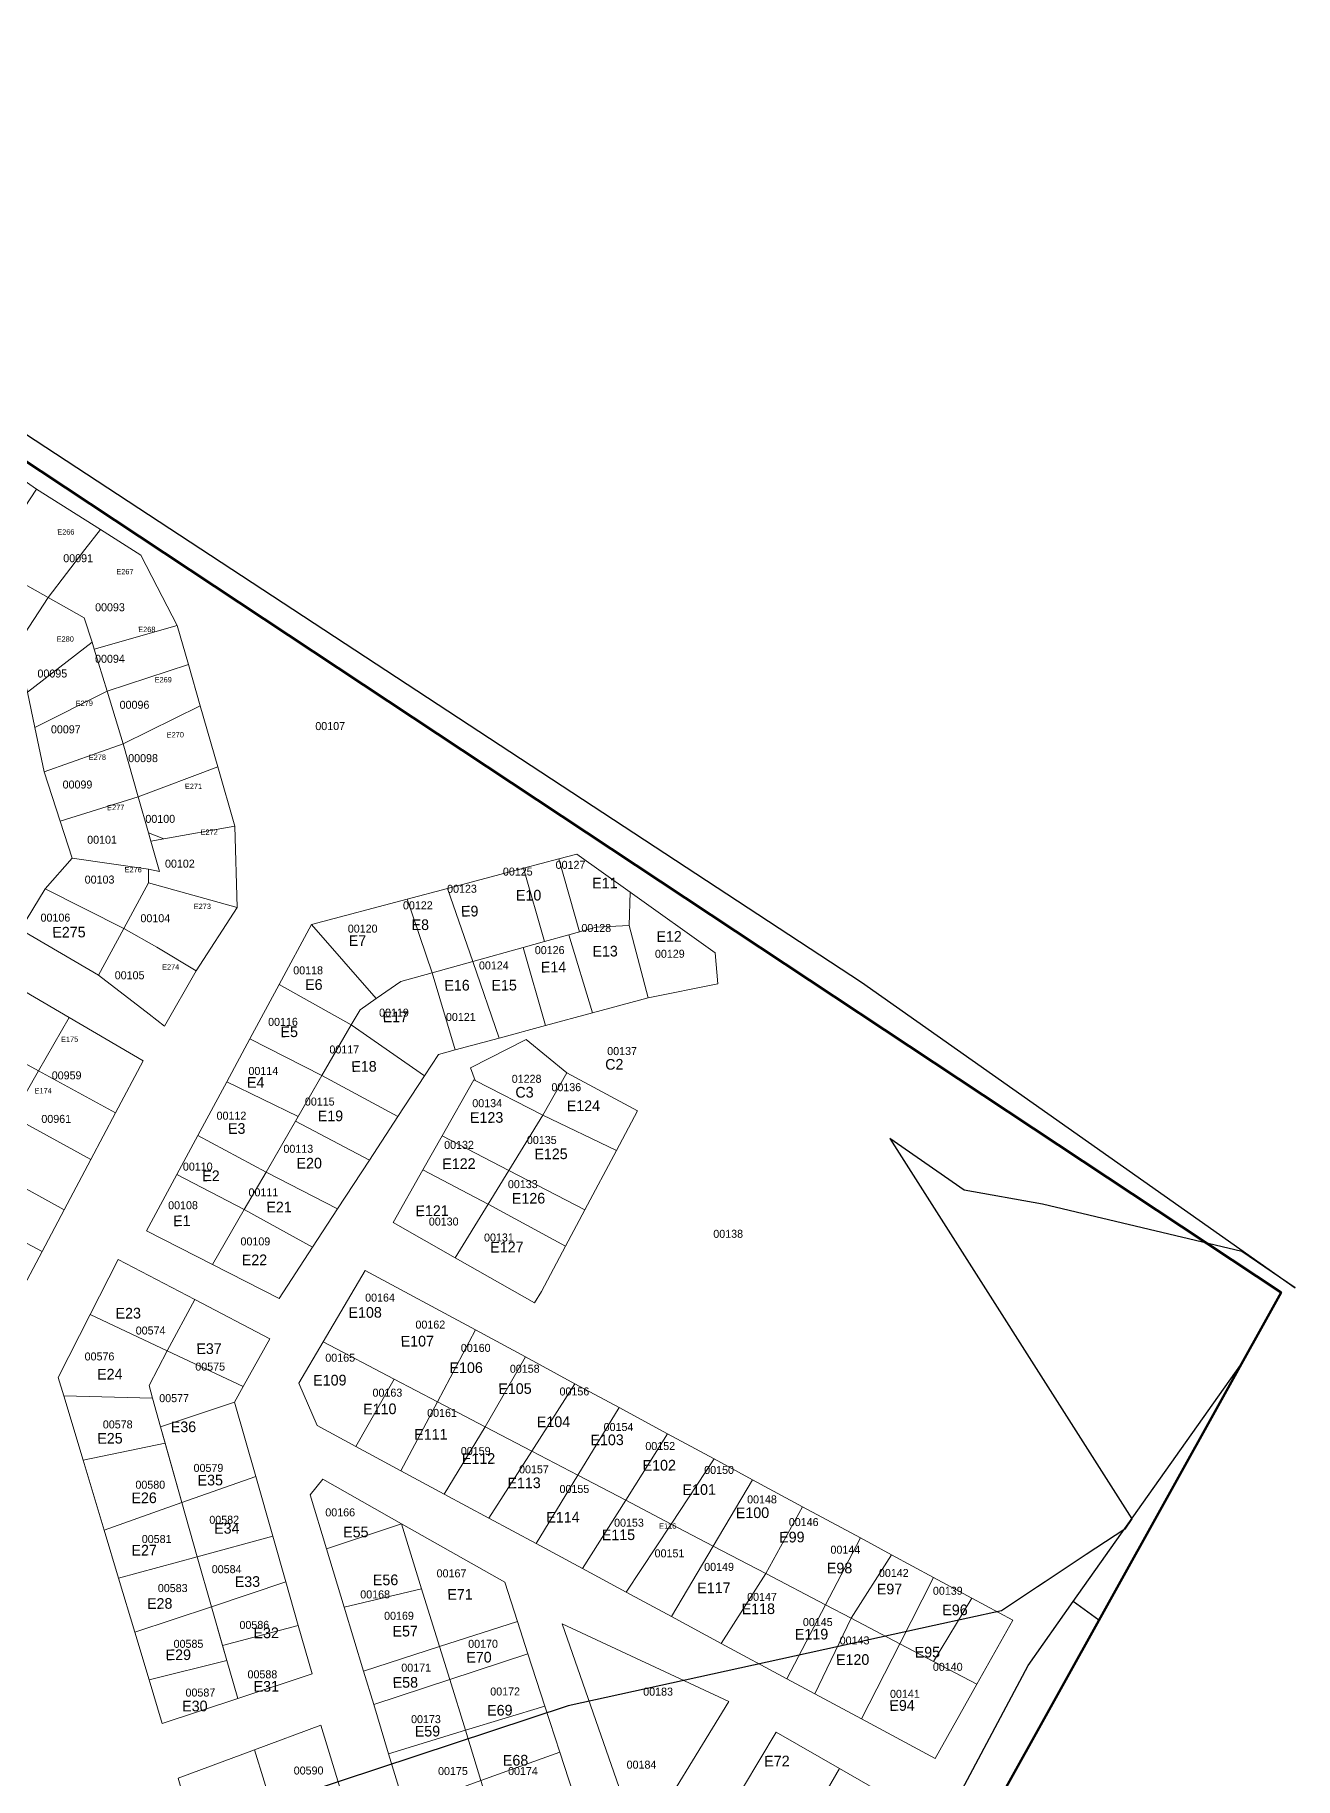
# Model space of a CAD drawing. Header units: metres. Extents: x 245225 to 248406, y 1633796 to 1637634.
# Drawn here: x 248169.3 to 248405.6, y 1634840.9 to 1635167.8 of the extents above; entities that cross this region are included whole.
import ezdxf
from ezdxf.enums import TextEntityAlignment as Align

# ---------------------------------------------------------------- set-up
doc = ezdxf.new("R2010")
doc.units = ezdxf.units.M
doc.header["$MEASUREMENT"] = 0
for name, color, linetype in [('historique_numero_parcelle', 7, 'Continuous'), ('limites_sections', 7, 'Continuous'), ('numero_lot', 7, 'Continuous')]:
    doc.layers.add(name, color=color, linetype=linetype)
doc.layers.add('Limites_Communes', color=7, linetype='Continuous', lineweight=211, plot=False)
doc.layers.add('LIMITES_PARCELLES', color=7, linetype='Continuous', lineweight=0, true_color=0xffffff)
doc.styles.add('Style-FANCY', font='FANCY.shx')
doc.styles.add('Style-WORKING', font='WORKING.shx')

msp = doc.modelspace()

# ---------------------------------------------------------------- linework, layer by layer
at = {"layer": 'Limites_Communes', "color": 210, "lineweight": 80, "flags": 128}
msp.add_lwpolyline([(248359.7581, 1635572.275), (248054, 1635163), (248403, 1634932), (247921.6958, 1634066.3692), (247944, 1634048), (247854, 1633828), (247757.3136, 1633862.8869), (247659.1646, 1633895.42), (247213.4779, 1634048.8798)], dxfattribs=at)
at = {"layer": 'limites_parcelles', "flags": 128}
for points in [[(248169.66, 1635082.607), (248160.453, 1635068.637), (248159.285, 1635069.626), (248152.198, 1635075.622), (248161.405, 1635088.322), (248169.66, 1635082.607)], [(248181.61, 1635075.029), (248178.71, 1635071.25), (248171.811, 1635062.261), (248160.453, 1635068.637), (248169.66, 1635082.607), (248181.61, 1635075.029)], [(248196.013, 1635057.049), (248180.455, 1635052.604), (248180.04, 1635053.885), (248178.55, 1635058.477), (248171.811, 1635062.261), (248178.71, 1635071.25), (248181.61, 1635075.029), (248189.187, 1635070.225), (248192.273, 1635064.268), (248196.013, 1635057.049)], [(248171.811, 1635062.261), (248162.956, 1635048.679), (248156.698, 1635052.771), (248150.79, 1635056.616), (248159.285, 1635069.626), (248160.453, 1635068.637), (248171.811, 1635062.261)], [(248178.55, 1635058.477), (248180.04, 1635053.885), (248167.93, 1635044.51), (248167.705, 1635045.574), (248162.956, 1635048.679), (248171.811, 1635062.261), (248178.55, 1635058.477)], [(248182.859, 1635044.686), (248169.334, 1635037.878), (248167.93, 1635044.51), (248180.04, 1635053.885), (248180.455, 1635052.604), (248182.859, 1635044.686)], [(248206.808, 1635019.425), (248193.508, 1635017.007), (248190.636, 1635018.156), (248188.708, 1635024.875), (248203.622, 1635030.528), (248206.808, 1635019.425)], [(248190.636, 1635018.156), (248191.092, 1635016.567), (248192.715, 1635010.905), (248190.615, 1635011.329), (248176.328, 1635013.392), (248174.073, 1635020.364), (248188.708, 1635024.875), (248190.636, 1635018.156)], [(248207.284, 1635004.185), (248190.615, 1635008.789), (248190.615, 1635011.329), (248192.715, 1635010.905), (248191.092, 1635016.567), (248193.508, 1635017.007), (248206.808, 1635019.425), (248207.284, 1635004.185)], [(248271.456, 1634999.593), (248267.57, 1635013.284), (248270.932, 1635014.178), (248280.94, 1635007.03), (248280.758, 1635000.784), (248274.553, 1635000.453), (248271.456, 1634999.593)], [(248190.615, 1635011.329), (248190.615, 1635008.789), (248186.012, 1635000.216), (248171.248, 1635007.677), (248176.328, 1635013.392), (248190.615, 1635011.329)], [(248264.88, 1634997.769), (248260.917, 1634996.669), (248251.421, 1634994.035), (248246.7, 1635007.734), (248260.956, 1635011.525), (248264.88, 1634997.769)], [(248271.456, 1634999.593), (248269.433, 1634999.032), (248264.88, 1634997.769), (248260.956, 1635011.525), (248267.57, 1635013.284), (248271.456, 1634999.593)], [(248207.284, 1635004.185), (248199.594, 1634992.252), (248192.185, 1634996.75), (248186.012, 1635000.216), (248190.615, 1635008.789), (248207.284, 1635004.185)], [(248284.356, 1634987.237), (248280.758, 1635000.784), (248280.94, 1635007.03), (248296.861, 1634995.657), (248297.39, 1634989.836), (248284.356, 1634987.237)], [(248243.819, 1634991.925), (248237.935, 1634990.293), (248233.294, 1634987.07), (248221.19, 1635000.949), (248239.141, 1635005.723), (248243.819, 1634991.925)], [(248228.656, 1634982.14), (248215.13, 1634989.708), (248221.19, 1635000.949), (248233.294, 1634987.07), (248230.315, 1634985.001), (248228.656, 1634982.14)], [(248284.356, 1634987.237), (248273.911, 1634984.415), (248269.433, 1634999.032), (248274.553, 1635000.453), (248280.758, 1635000.784), (248284.356, 1634987.237)], [(248199.594, 1634992.252), (248193.641, 1634981.933), (248190.73, 1634984.182), (248181.249, 1634991.485), (248186.012, 1635000.216), (248192.185, 1634996.75), (248199.594, 1634992.252)], [(248273.911, 1634984.415), (248265.053, 1634982.023), (248260.917, 1634996.669), (248264.88, 1634997.769), (248269.433, 1634999.032), (248273.911, 1634984.415)], [(248248.125, 1634977.451), (248245.003, 1634976.607), (248242.371, 1634972.578), (248228.656, 1634982.14), (248230.315, 1634985.001), (248233.294, 1634987.07), (248237.935, 1634990.293), (248243.819, 1634991.925), (248248.125, 1634977.451)], [(248269.08, 1634973.168), (248264.582, 1634965.23), (248251.866, 1634971.718), (248251.021, 1634974.112), (248261.472, 1634979.403), (248269.08, 1634973.168)], [(248251.866, 1634971.718), (248264.582, 1634965.23), (248258.203, 1634954.858), (248245.688, 1634961.338), (248251.617, 1634971.845), (248251.866, 1634971.718)], [(248268.848, 1634940.685), (248264.317, 1634932.157), (248262.994, 1634930.04), (248248.146, 1634938.504), (248254.32, 1634948.544), (248268.848, 1634940.685)], [(248251.931, 1634924.949), (248244.815, 1634911.487), (248236.728, 1634915.72), (248223.366, 1634922.716), (248231.244, 1634936.126), (248251.931, 1634924.949)], [(248194.141, 1634921.06), (248190.733, 1634914.516), (248191.399, 1634912.137), (248174.73, 1634912.586), (248173.697, 1634916.017), (248179.706, 1634927.859), (248194.141, 1634921.06)], [(248236.728, 1634915.72), (248229.489, 1634903.12), (248222.249, 1634907.022), (248218.809, 1634914.959), (248223.366, 1634922.716), (248236.728, 1634915.72)], [(248208.41, 1634914.338), (248206.77, 1634911.387), (248192.894, 1634906.79), (248191.399, 1634912.137), (248190.733, 1634914.516), (248194.141, 1634921.06), (248208.41, 1634914.338)], [(248193.759, 1634903.7), (248178.366, 1634900.508), (248174.73, 1634912.586), (248191.399, 1634912.137), (248192.894, 1634906.79), (248193.759, 1634903.7)], [(248259.831, 1634870.282), (248245.202, 1634865.583), (248241.846, 1634876.413), (248238.065, 1634888.616), (248257.438, 1634877.653), (248259.831, 1634870.282)]]:
    msp.add_lwpolyline(points, close=True, dxfattribs=at)
at = {"layer": 'limites_parcelles'}
for points in [[(248198.12, 1635049.703), (248182.859, 1635044.686), (248180.455, 1635052.604), (248196.013, 1635057.049)], [(248182.859, 1635044.686), (248198.12, 1635049.703), (248200.343, 1635041.958), (248185.853, 1635034.824)], [(248169.334, 1635037.878), (248182.859, 1635044.686), (248185.853, 1635034.824), (248171.089, 1635029.585)], [(248203.622, 1635030.528), (248188.708, 1635024.875), (248185.853, 1635034.824), (248200.343, 1635041.958)], [(248188.708, 1635024.875), (248174.073, 1635020.364), (248171.089, 1635029.585), (248185.853, 1635034.824)], [(248193.508, 1635017.007), (248191.092, 1635016.567), (248190.636, 1635018.156)], [(248186.012, 1635000.216), (248181.249, 1634991.485), (248166.644, 1635000.057), (248171.248, 1635007.677)], [(248243.819, 1634991.925), (248239.141, 1635005.723), (248246.7, 1635007.734), (248251.421, 1634994.035)], [(248256.369, 1634979.677), (248248.125, 1634977.451), (248243.819, 1634991.925), (248251.421, 1634994.035)], [(248265.053, 1634982.023), (248256.369, 1634979.677), (248251.421, 1634994.035), (248260.917, 1634996.669)], [(248175.77, 1634983.521), (248170.016, 1634973.51), (248156.581, 1634980.831), (248162.673, 1634991.161)], [(248228.656, 1634982.14), (248223.151, 1634972.645), (248209.638, 1634979.523), (248215.13, 1634989.708)], [(248170.016, 1634973.51), (248165.125, 1634965.001), (248151.63, 1634972.438), (248156.581, 1634980.831)], [(248184.467, 1634965.635), (248170.016, 1634973.51), (248175.77, 1634983.521), (248189.661, 1634975.418)], [(248242.371, 1634972.578), (248237.384, 1634964.942), (248223.151, 1634972.645), (248228.656, 1634982.14)], [(248218.717, 1634964.998), (248205.305, 1634971.487), (248209.638, 1634979.523), (248223.151, 1634972.645)], [(248184.467, 1634965.635), (248179.829, 1634956.898), (248165.125, 1634965.001), (248170.016, 1634973.51)], [(248218.717, 1634964.998), (248212.669, 1634954.566), (248199.856, 1634961.381), (248205.305, 1634971.487)], [(248232.044, 1634956.767), (248218.183, 1634964.076), (248223.151, 1634972.645), (248237.384, 1634964.942)], [(248278.37, 1634958.609), (248264.582, 1634965.23), (248269.08, 1634973.168), (248282.309, 1634966.024)], [(248179.829, 1634956.898), (248174.822, 1634947.466), (248159.802, 1634955.741), (248165.125, 1634965.001)], [(248278.37, 1634958.609), (248272.457, 1634947.478), (248258.203, 1634954.858), (248264.582, 1634965.23)], [(248208.595, 1634947.541), (248195.933, 1634954.105), (248199.856, 1634961.381), (248212.669, 1634954.566)], [(248232.044, 1634956.767), (248226.088, 1634947.65), (248212.669, 1634954.566), (248218.183, 1634964.076)], [(248254.32, 1634948.544), (248242.099, 1634954.979), (248245.688, 1634961.338), (248258.203, 1634954.858)], [(248174.822, 1634947.466), (248170.676, 1634939.655), (248155.256, 1634947.832), (248159.802, 1634955.741)], [(248254.32, 1634948.544), (248248.146, 1634938.504), (248236.536, 1634945.122), (248242.099, 1634954.979)], [(248268.848, 1634940.685), (248254.32, 1634948.544), (248258.203, 1634954.858), (248272.457, 1634947.478)], [(248208.595, 1634947.541), (248202.608, 1634937.215), (248190.234, 1634943.534), (248195.933, 1634954.105)], [(248221.403, 1634940.476), (248208.595, 1634947.541), (248212.669, 1634954.566), (248226.088, 1634947.65)], [(248170.676, 1634939.655), (248165.614, 1634930.12), (248149.973, 1634938.641), (248155.256, 1634947.832)], [(248221.403, 1634940.476), (248215.105, 1634930.834), (248202.608, 1634937.215), (248208.595, 1634947.541)], [(248199.293, 1634930.667), (248194.141, 1634921.06), (248179.706, 1634927.859), (248184.942, 1634938.176)], [(248208.41, 1634914.338), (248194.141, 1634921.06), (248199.293, 1634930.667), (248213.385, 1634923.294)], [(248261.304, 1634919.884), (248253.785, 1634906.791), (248244.815, 1634911.487), (248251.931, 1634924.949)], [(248253.785, 1634906.791), (248261.304, 1634919.884), (248270.593, 1634914.866), (248262.504, 1634902.227)], [(248229.489, 1634903.12), (248236.728, 1634915.72), (248244.815, 1634911.487), (248237.974, 1634898.548)], [(248278.887, 1634910.384), (248271.138, 1634897.707), (248262.504, 1634902.227), (248270.593, 1634914.866)], [(248210.739, 1634897.498), (248196.867, 1634892.587), (248192.894, 1634906.79), (248206.77, 1634911.387)], [(248253.785, 1634906.791), (248246.063, 1634894.19), (248237.974, 1634898.548), (248244.815, 1634911.487)], [(248271.138, 1634897.707), (248278.887, 1634910.384), (248287.982, 1634905.47), (248280.112, 1634893.009)], [(248246.063, 1634894.19), (248253.785, 1634906.791), (248262.504, 1634902.227), (248254.464, 1634889.664)], [(248178.366, 1634900.508), (248193.759, 1634903.7), (248196.867, 1634892.587), (248182.303, 1634887.43)], [(248296.7, 1634900.76), (248288.637, 1634888.547), (248280.112, 1634893.009), (248287.982, 1634905.47)], [(248271.138, 1634897.707), (248263.309, 1634884.898), (248254.464, 1634889.664), (248262.504, 1634902.227)], [(248288.637, 1634888.547), (248296.7, 1634900.76), (248303.915, 1634896.862), (248296.543, 1634884.408)], [(248213.943, 1634886.284), (248199.777, 1634882.433), (248196.867, 1634892.587), (248210.739, 1634897.498)], [(248238.065, 1634888.616), (248224.002, 1634883.912), (248220.926, 1634894.057), (248223.307, 1634896.967)], [(248263.309, 1634884.898), (248271.138, 1634897.707), (248280.112, 1634893.009), (248272.023, 1634880.202)], [(248313.263, 1634891.811), (248306.372, 1634879.262), (248296.543, 1634884.408), (248303.915, 1634896.862)], [(248199.777, 1634882.433), (248185.015, 1634878.42), (248182.303, 1634887.43), (248196.867, 1634892.587)], [(248288.637, 1634888.547), (248280.214, 1634875.789), (248272.023, 1634880.202), (248280.112, 1634893.009)], [(248306.372, 1634879.262), (248313.263, 1634891.811), (248324.116, 1634885.947), (248317.557, 1634873.407)], [(248199.777, 1634882.433), (248213.943, 1634886.284), (248216.395, 1634877.702), (248202.464, 1634873.059)], [(248241.846, 1634876.413), (248227.317, 1634872.983), (248224.002, 1634883.912), (248238.065, 1634888.616)], [(248280.214, 1634875.789), (248288.637, 1634888.547), (248296.543, 1634884.408), (248288.726, 1634871.203)], [(248329.97, 1634882.784), (248322.367, 1634870.889), (248317.557, 1634873.407), (248324.116, 1634885.947)], [(248306.372, 1634879.262), (248298.028, 1634866.191), (248288.726, 1634871.203), (248296.543, 1634884.408)], [(248322.367, 1634870.889), (248329.97, 1634882.784), (248337.819, 1634878.543), (248331.493, 1634866.112)], [(248185.015, 1634878.42), (248199.777, 1634882.433), (248202.464, 1634873.059), (248188.073, 1634868.262)], [(248218.728, 1634869.534), (248204.539, 1634865.818), (248202.464, 1634873.059), (248216.395, 1634877.702)], [(248245.202, 1634865.583), (248230.95, 1634861.005), (248227.317, 1634872.983), (248241.846, 1634876.413)], [(248298.028, 1634866.191), (248306.372, 1634879.262), (248317.557, 1634873.407), (248310.319, 1634859.568)], [(248345.029, 1634874.647), (248337.822, 1634862.798), (248331.493, 1634866.112), (248337.819, 1634878.543)], [(248205.345, 1634863.008), (248190.748, 1634859.376), (248188.073, 1634868.262), (248202.464, 1634873.059)], [(248322.367, 1634870.889), (248315.586, 1634856.73), (248310.319, 1634859.568), (248317.557, 1634873.407)], [(248337.822, 1634862.798), (248345.029, 1634874.647), (248352.688, 1634870.509), (248345.968, 1634858.534)], [(248261.793, 1634864.241), (248247.117, 1634859.403), (248245.202, 1634865.583), (248259.831, 1634870.282)], [(248299.428, 1634855.295), (248282.759, 1634828.043), (248268.207, 1634869.848)], [(248315.586, 1634856.73), (248322.367, 1634870.889), (248331.493, 1634866.112), (248324.323, 1634852.022)], [(248204.539, 1634865.818), (248218.728, 1634869.534), (248221.322, 1634860.455), (248207.392, 1634855.866)], [(248247.117, 1634859.403), (248232.861, 1634854.703), (248230.95, 1634861.005), (248245.202, 1634865.583)], [(248247.117, 1634859.403), (248261.793, 1634864.241), (248264.975, 1634854.44), (248250.062, 1634849.898)], [(248345.968, 1634858.534), (248338.136, 1634844.58), (248324.323, 1634852.022), (248331.493, 1634866.112)], [(248190.748, 1634859.376), (248205.345, 1634863.008), (248207.392, 1634855.866), (248193.21, 1634851.194)], [(248232.861, 1634854.703), (248247.117, 1634859.403), (248250.062, 1634849.898), (248235.65, 1634845.508)], [(248267.792, 1634845.763), (248252.979, 1634840.481), (248250.062, 1634849.898), (248264.975, 1634854.44)], [(248226.552, 1634838.991), (248214.143, 1634834.501), (248210.525, 1634846.252), (248222.976, 1634850.864)], [(248252.979, 1634840.481), (248238.748, 1634835.292), (248235.65, 1634845.508), (248250.062, 1634849.898)], [(248320.18, 1634842.708), (248314.399, 1634832.698), (248302.227, 1634839.285), (248308.304, 1634849.541)], [(248214.143, 1634834.501), (248199.301, 1634830.07), (248196.187, 1634840.942), (248210.525, 1634846.252)], [(248252.979, 1634840.481), (248267.792, 1634845.763), (248271.155, 1634835.405), (248256.177, 1634830.159)], [(248326.994, 1634825.882), (248314.399, 1634832.698), (248320.18, 1634842.708), (248332.448, 1634835.65)]]:
    msp.add_3dface(points, dxfattribs=at)
at = {"layer": 'limites_sections'}
for p, q in [((248364.044, 1634874.012), (248395.425093, 1634918.376447)), ((248355.564, 1634862.024), (248364.044, 1634874.012)), ((248368.828916, 1634870.542936), (248364.044, 1634874.012)), ((248158.787913, 1634492.781925), (248355.564, 1634862.024))]:
    msp.add_line(p, q, dxfattribs=at)
at = {"layer": 'limites_sections', "flags": 128}
msp.add_lwpolyline([(248016.729, 1635190.575), (248105.364, 1635133.689), (248324.308, 1634990.153), (248405.641, 1634932.819), (248395.6657, 1634939.6467), (248358.2927, 1634948.5101), (248343.6083, 1634951.1295), (248329.6304, 1634960.8384), (248375.044866, 1634889.564273), (248373.677907, 1634887.63176), (248366.4439, 1634882.8245), (248358.7797, 1634877.7313), (248357.3362, 1634876.7721), (248350.573, 1634872.2777), (248337.9533, 1634869.5097), (248293.8382, 1634859.8335), (248269.3309, 1634854.4581), (247970.3807, 1634755.7376), (247970.3807, 1634755.7376), (247922.9331, 1634741.7099), (247785.800341, 1634694.735047), (247783.534, 1634753.015), (247657.284, 1634763.969)], dxfattribs=at)

# ---------------------------------------------------------------- texts
at = {"layer": 'historique_numero_parcelle', "style": 'Style-FANCY'}
for s, p in [('00091', (248177.440053, 1635069.645367)), ('00093', (248183.409229, 1635060.446769)), ('00094', (248183.402394, 1635050.786918)), ('00095', (248172.602229, 1635048.027769)), ('00096', (248188.007229, 1635042.162769)), ('00097', (248175.131229, 1635037.562769)), ('00107', (248224.706101, 1635038.174353)), ('00098', (248189.617229, 1635032.158769)), ('00099', (248177.316229, 1635027.213769)), ('00100', (248192.839101, 1635020.774353)), ('00101', (248181.925925, 1635016.864952)), ('00103', (248181.458101, 1635009.390353)), ('00102', (248196.518101, 1635012.380353)), ('00125', (248259.878101, 1635010.890353)), ('00127', (248269.765101, 1635012.155353)), ('00123', (248249.416101, 1635007.670353)), ('00122', (248241.139101, 1635004.566353)), ('00106', (248173.180101, 1635002.260353)), ('00104', (248191.912266, 1635002.145502)), ('00120', (248230.792101, 1635000.196353)), ('00128', (248274.594101, 1635000.311353)), ('00124', (248255.388266, 1634993.296502)), ('00126', (248265.856101, 1634996.171353)), ('00129', (248288.389101, 1634995.481353)), ('00105', (248187.091101, 1634991.451353)), ('00118', (248220.562973, 1634992.376938)), ('00119', (248236.657973, 1634984.442938)), ('00121', (248249.194925, 1634983.637952)), ('00116', (248215.849973, 1634982.717938)), ('00117', (248227.345973, 1634977.542938)), ('00137', (248279.440101, 1634977.244353)), ('00114', (248212.164137, 1634973.518086)), ('00959', (248175.280229, 1634972.685769)), ('01228', (248261.535101, 1634972.038353)), ('00136', (248268.978101, 1634970.460353)), ('00115', (248222.746973, 1634967.768938)), ('00134', (248254.141266, 1634967.470502)), ('00961', (248173.334053, 1634964.521367)), ('00112', (248206.191973, 1634965.123938)), ('00135', (248264.380101, 1634960.571353)), ('00113', (248218.723973, 1634958.913938)), ('00132', (248248.859101, 1634959.651353)), ('00110', (248199.868973, 1634955.579938)), ('00111', (248212.179797, 1634950.750536)), ('00133', (248260.816101, 1634952.291353)), ('00108', (248197.107101, 1634948.335353)), ('00130', (248245.985101, 1634945.277353)), ('00109', (248210.673101, 1634941.550353)), ('00131', (248256.340925, 1634942.286952)), ('00138', (248299.329101, 1634942.977353)), ('00164', (248234.045266, 1634931.016502)), ('00574', (248191.027394, 1634924.849918)), ('00162', (248243.479101, 1634925.956353)), ('00160', (248251.987101, 1634921.587353)), ('00576', (248181.443229, 1634919.987769)), ('00575', (248202.202229, 1634918.081769)), ('00165', (248226.579101, 1634919.747353)), ('00158', (248261.184101, 1634917.677353)), ('00577', (248195.436229, 1634912.167769)), ('00163', (248235.432101, 1634913.192353)), ('00156', (248270.496101, 1634913.422353)), ('00161', (248245.672925, 1634909.397952)), ('00578', (248184.859229, 1634907.239769)), ('00154', (248278.767266, 1634906.753502)), ('00159', (248251.987101, 1634902.268353)), ('00152', (248286.591101, 1634903.188353)), ('00579', (248201.874229, 1634899.091769)), ('00157', (248262.908101, 1634898.818353)), ('00150', (248297.628101, 1634898.703353)), ('00580', (248190.968229, 1634895.937769)), ('00155', (248270.496101, 1634895.139353)), ('00148', (248305.669266, 1634893.184502)), ('00582', (248204.830229, 1634889.366769)), ('00166', (248226.579101, 1634890.750353)), ('00153', (248280.728101, 1634888.814353)), ('00146', (248313.486266, 1634888.929502)), ('00581', (248192.160053, 1634885.753367)), ('00151', (248288.324925, 1634883.064952)), ('00144', (248321.297431, 1634883.75465)), ('00584', (248205.283394, 1634880.101918)), ('00167', (248247.454101, 1634879.316353)), ('00149', (248297.621266, 1634880.535502)), ('00142', (248330.386266, 1634879.385502)), ('00583', (248195.173229, 1634876.553769)), ('00168', (248233.132101, 1634875.374353)), ('00139', (248340.510101, 1634876.050353)), ('00147', (248305.669266, 1634874.900502)), ('00586', (248210.480229, 1634869.653769)), ('00169', (248237.600101, 1634871.365353)), ('00145', (248316.130266, 1634870.185502)), ('00585', (248198.129229, 1634866.105769)), ('00170', (248253.366101, 1634866.109353)), ('00143', (248323.028266, 1634866.736502)), ('00588', (248211.991229, 1634860.388769)), ('00171', (248240.827925, 1634861.640952)), ('00140', (248340.503266, 1634861.791502)), ('00587', (248200.363229, 1634856.972769)), ('00172', (248257.505101, 1634857.172353)), ('00183', (248286.188101, 1634857.136353)), ('00141', (248332.46409, 1634856.732099)), ('00173', (248242.658101, 1634851.981353)), ('00184', (248283.077266, 1634843.452502)), ('00590', (248220.654229, 1634842.351769)), ('00175', (248247.717101, 1634842.256353)), ('00174', (248260.849266, 1634842.256502))]:
    msp.add_text(s, height=1.499994, rotation=0.1323, dxfattribs=at).set_placement(p, align=Align.MIDDLE_CENTER)
at = {"layer": 'numero_lot', "linetype": 'Continuous', "style": 'Style-WORKING'}
for s, height, p in [('E266', 0.999996, (248173.525, 1635074.045688)), ('E267', 0.999996, (248184.612, 1635066.610688)), ('E268', 0.999996, (248188.713, 1635055.780688)), ('E280', 0.999996, (248173.415, 1635053.973688)), ('E269', 0.999996, (248191.788, 1635046.344688)), ('E279', 0.999996, (248176.989, 1635041.932688)), ('E270', 0.999996, (248194.057, 1635036.025688)), ('E278', 0.999996, (248179.443, 1635031.810688)), ('E271', 0.999996, (248197.46, 1635026.360688)), ('E277', 0.999996, (248182.887, 1635022.400688)), ('E272', 0.999996, (248200.398, 1635017.765688)), ('E276', 0.999996, (248186.15, 1635010.730688)), ('E10', 1.999992, (248259.543, 1635005.432688)), ('E11', 1.999992, (248273.838, 1635007.717688)), ('E273', 0.999996, (248199.126, 1635003.851688)), ('E9', 1.999992, (248249.235, 1635002.458688)), ('E275', 1.999992, (248172.606, 1634998.504688)), ('E8', 1.999992, (248239.978, 1634999.908688)), ('E7', 1.999992, (248228.196, 1634996.930688)), ('E12', 1.999992, (248285.876, 1634997.702688)), ('E14', 1.999992, (248264.207, 1634991.962688)), ('E13', 1.999992, (248273.883, 1634994.934688)), ('E274', 0.999996, (248193.186, 1634992.502688)), ('E6', 1.999992, (248220.006, 1634988.695688)), ('E16', 1.999992, (248246.111, 1634988.548688)), ('E15', 1.999992, (248254.952, 1634988.569688)), ('E17', 1.999992, (248234.546, 1634982.623688)), ('E5', 1.999992, (248215.396, 1634979.837688)), ('E175', 0.999996, (248174.24, 1634978.940688)), ('E18', 1.999992, (248228.674, 1634973.339688)), ('C2', 1.999992, (248276.278, 1634973.739688)), ('E4', 1.999992, (248209.104, 1634970.343688)), ('E174', 0.999996, (248169.275, 1634969.279688)), ('C3', 1.999992, (248259.438, 1634968.502688)), ('E124', 1.999992, (248269.068, 1634965.956688)), ('E19', 1.999992, (248222.381, 1634964.056688)), ('E123', 1.999992, (248250.92, 1634963.747688)), ('E3', 1.999992, (248205.546, 1634961.698688)), ('E125', 1.999992, (248262.997, 1634956.928688)), ('E2', 1.999992, (248200.725, 1634952.839688)), ('E20', 1.999992, (248218.403, 1634955.199688)), ('E122', 1.999992, (248245.726, 1634955.092688)), ('E21', 1.999992, (248212.739, 1634946.970688)), ('E121', 1.999992, (248240.691, 1634946.274688)), ('E126', 1.999992, (248258.779, 1634948.601688)), ('E1', 1.999992, (248195.247, 1634944.401688)), ('E127', 1.999992, (248254.727, 1634939.459688)), ('E22', 1.999992, (248208.132, 1634937.059688)), ('E23', 1.999992, (248184.469, 1634927.068688)), ('E108', 1.999992, (248228.143, 1634927.202688)), ('E37', 1.999992, (248199.615, 1634920.429688)), ('E107', 1.999992, (248237.926, 1634921.818688)), ('E106', 1.999992, (248247.085, 1634916.848688)), ('E24', 1.999992, (248181.012, 1634915.638688)), ('E109', 1.999992, (248221.522, 1634914.499688)), ('E105', 1.999992, (248256.241, 1634912.919688)), ('E110', 1.999992, (248230.889, 1634909.113688)), ('E25', 1.999992, (248181.042, 1634903.615688)), ('E36', 1.999992, (248194.822, 1634905.766688)), ('E111', 1.999992, (248240.463, 1634904.352688)), ('E104', 1.999992, (248263.462, 1634906.706688)), ('E103', 1.999992, (248273.514, 1634903.311688)), ('E112', 1.999992, (248249.413, 1634899.798688)), ('E102', 1.999992, (248283.296, 1634898.551688)), ('E35', 1.999992, (248199.845, 1634895.774688)), ('E113', 1.999992, (248257.946, 1634895.243688)), ('E101', 1.999992, (248290.79, 1634893.993688)), ('E26', 1.999992, (248187.437, 1634892.450688)), ('E114', 1.999992, (248265.232, 1634888.813688)), ('E100', 1.999992, (248300.778, 1634889.649688)), ('E34', 1.999992, (248202.943, 1634886.739688)), ('E55', 1.999992, (248227.135, 1634886.045688)), ('E115', 1.999992, (248275.639, 1634885.510688)), ('E116', 0.999996, (248286.379, 1634887.669688)), ('E99', 1.999992, (248308.897, 1634885.093688)), ('E27', 1.999992, (248187.46, 1634882.638688)), ('E98', 1.999992, (248317.849, 1634879.291688)), ('E33', 1.999992, (248206.813, 1634876.745688)), ('E56', 1.999992, (248232.716, 1634877.067688)), ('E71', 1.999992, (248246.677, 1634874.354688)), ('E117', 1.999992, (248293.541, 1634875.569688)), ('E97', 1.999992, (248327.213, 1634875.361688)), ('E28', 1.999992, (248190.369, 1634872.641688)), ('E118', 1.999992, (248301.865, 1634871.637688)), ('E96', 1.999992, (248339.487, 1634871.439688)), ('E32', 1.999992, (248210.328, 1634867.134688)), ('E57', 1.999992, (248236.399, 1634867.462688)), ('E119', 1.999992, (248311.854, 1634866.878688)), ('E29', 1.999992, (248193.853, 1634863.030688)), ('E70', 1.999992, (248250.235, 1634862.561688)), ('E120', 1.999992, (248319.557, 1634862.112688)), ('E95', 1.999992, (248334.309, 1634863.523688)), ('E58', 1.999992, (248236.423, 1634857.848688)), ('E31', 1.999992, (248210.353, 1634857.103688)), ('E30', 1.999992, (248196.952, 1634853.418688)), ('E69', 1.999992, (248254.144, 1634852.627688)), ('E94', 1.999992, (248329.557, 1634853.529688)), ('E59', 1.999992, (248240.562, 1634848.702688)), ('E68', 1.999992, (248257.093, 1634843.249688)), ('E72', 1.999992, (248306.102, 1634843.099688))]:
    msp.add_text(s, height=height, rotation=0.512242, dxfattribs=at).set_placement(p)

doc.saveas('drawing.dxf')
